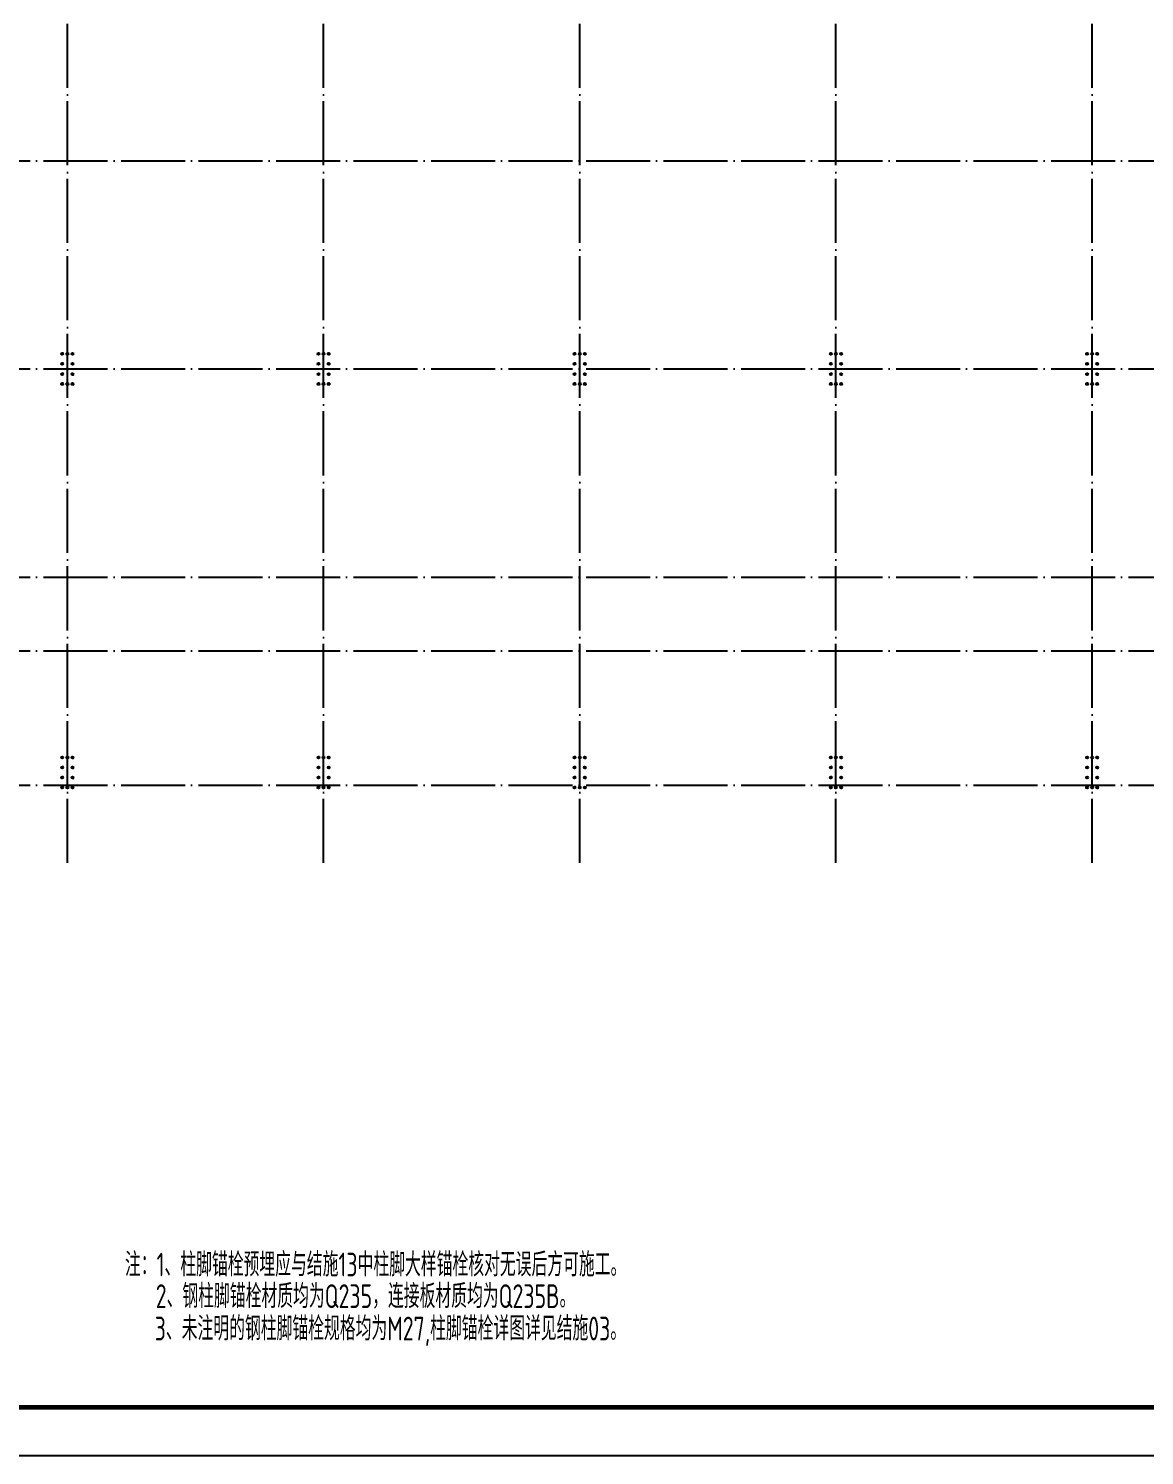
# Model space of a CAD drawing. Extents: x 19118 to 566552, y -1188739 to 92943.
# Drawn here: x 130926 to 165771, y -292410 to -247860 of the extents above; entities that cross this region are included whole.
import ezdxf

# ---------------------------------------------------------------- set-up
doc = ezdxf.new("R2010")
doc.units = 0
doc.header["$LTSCALE"] = 1000
doc.header["$MEASUREMENT"] = 0
doc.linetypes.add('DASH', pattern=[0.35, 0.25, -0.1])
doc.linetypes.add('DOTE', pattern=[2.42, 2, -0.2, 0.02, -0.2])
for name, color, linetype in [('DOTE', 9, 'DOTE'), ('JZSM', 7, 'CONTINUOUS'), ('PUB_HATCH', 8, 'CONTINUOUS'), ('PUB_TITLE', 4, 'CONTINUOUS'), ('REIN', 1, 'CONTINUOUS'), ('锚栓', 60, 'CONTINUOUS')]:
    doc.layers.add(name, color=color, linetype=linetype)
doc.styles.add('TSSD_Rein', font='atssdeng.shx', dxfattribs={"width": 0.7, "bigfont": 'atssdchn.shx'})

msp = doc.modelspace()

# ---------------------------------------------------------------- hatches: boundary and pattern name
at = {"layer": 'PUB_HATCH'}
h = msp.add_hatch(dxfattribs=at)
h.set_pattern_fill('ANSI31', color=256, angle=-90, style=0)
h.set_pattern_definition([(315, (31691.3192, -157635.0968), (1.122532015, 1.122532015), [])])
h.paths.add_polyline_path([(131946.86, -258016.94, 1), (132008.86, -258016.94, 1)])
h = msp.add_hatch(dxfattribs=at)
h.set_pattern_fill('ANSI31', color=256, angle=-90, style=0)
h.set_pattern_definition([(315, (31691.3192, -157945.0968), (1.122532015, 1.122532015), [])])
h.paths.add_polyline_path([(131946.86, -258326.94, 1), (132008.86, -258326.94, 1)])
h = msp.add_hatch(dxfattribs=at)
h.set_pattern_fill('ANSI31', color=256, angle=-90, style=0)
h.set_pattern_definition([(315, (31851.3192, -157635.0968), (1.122532015, 1.122532015), [])])
h.paths.add_polyline_path([(132106.86, -258016.94, 1), (132168.86, -258016.94, 1)])
h = msp.add_hatch(dxfattribs=at)
h.set_pattern_fill('ANSI31', color=256, angle=-90, style=0)
h.set_pattern_definition([(225, (232584.405, -157635.0968), (-1.122532015, 1.122532015), [])])
h.paths.add_polyline_path([(132328.86, -258016.94, -1), (132266.86, -258016.94, -1)])
h = msp.add_hatch(dxfattribs=at)
h.set_pattern_fill('ANSI31', color=256, angle=-90, style=0)
h.set_pattern_definition([(225, (232584.405, -157945.0968), (-1.122532015, 1.122532015), [])])
h.paths.add_polyline_path([(132328.86, -258326.94, -1), (132266.86, -258326.94, -1)])
h = msp.add_hatch(dxfattribs=at)
h.set_pattern_fill('ANSI31', color=256, angle=-90, style=0)
h.set_pattern_definition([(315, (39691.3192, -157635.0968), (1.122532015, 1.122532015), [])])
h.paths.add_polyline_path([(139946.86, -258016.94, 1), (140008.86, -258016.94, 1)])
h = msp.add_hatch(dxfattribs=at)
h.set_pattern_fill('ANSI31', color=256, angle=-90, style=0)
h.set_pattern_definition([(315, (39691.3192, -157945.0968), (1.122532015, 1.122532015), [])])
h.paths.add_polyline_path([(139946.86, -258326.94, 1), (140008.86, -258326.94, 1)])
h = msp.add_hatch(dxfattribs=at)
h.set_pattern_fill('ANSI31', color=256, angle=-90, style=0)
h.set_pattern_definition([(315, (39851.3192, -157635.0968), (1.122532015, 1.122532015), [])])
h.paths.add_polyline_path([(140106.86, -258016.94, 1), (140168.86, -258016.94, 1)])
h = msp.add_hatch(dxfattribs=at)
h.set_pattern_fill('ANSI31', color=256, angle=-90, style=0)
h.set_pattern_definition([(225, (240584.405, -157635.0968), (-1.122532015, 1.122532015), [])])
h.paths.add_polyline_path([(140328.86, -258016.94, -1), (140266.86, -258016.94, -1)])
h = msp.add_hatch(dxfattribs=at)
h.set_pattern_fill('ANSI31', color=256, angle=-90, style=0)
h.set_pattern_definition([(225, (240584.405, -157945.0968), (-1.122532015, 1.122532015), [])])
h.paths.add_polyline_path([(140328.86, -258326.94, -1), (140266.86, -258326.94, -1)])
h = msp.add_hatch(dxfattribs=at)
h.set_pattern_fill('ANSI31', color=256, angle=-90, style=0)
h.set_pattern_definition([(315, (47691.3192, -157635.0968), (1.122532015, 1.122532015), [])])
h.paths.add_polyline_path([(147946.86, -258016.94, 1), (148008.86, -258016.94, 1)])
h = msp.add_hatch(dxfattribs=at)
h.set_pattern_fill('ANSI31', color=256, angle=-90, style=0)
h.set_pattern_definition([(315, (47691.3192, -157945.0968), (1.122532015, 1.122532015), [])])
h.paths.add_polyline_path([(147946.86, -258326.94, 1), (148008.86, -258326.94, 1)])
h = msp.add_hatch(dxfattribs=at)
h.set_pattern_fill('ANSI31', color=256, angle=-90, style=0)
h.set_pattern_definition([(315, (47851.3192, -157635.0968), (1.122532015, 1.122532015), [])])
h.paths.add_polyline_path([(148106.86, -258016.94, 1), (148168.86, -258016.94, 1)])
h = msp.add_hatch(dxfattribs=at)
h.set_pattern_fill('ANSI31', color=256, angle=-90, style=0)
h.set_pattern_definition([(225, (248584.405, -157635.0968), (-1.122532015, 1.122532015), [])])
h.paths.add_polyline_path([(148328.86, -258016.94, -1), (148266.86, -258016.94, -1)])
h = msp.add_hatch(dxfattribs=at)
h.set_pattern_fill('ANSI31', color=256, angle=-90, style=0)
h.set_pattern_definition([(225, (248584.405, -157945.0968), (-1.122532015, 1.122532015), [])])
h.paths.add_polyline_path([(148328.86, -258326.94, -1), (148266.86, -258326.94, -1)])
h = msp.add_hatch(dxfattribs=at)
h.set_pattern_fill('ANSI31', color=256, angle=-90, style=0)
h.set_pattern_definition([(315, (55691.3192, -157635.0968), (1.122532015, 1.122532015), [])])
h.paths.add_polyline_path([(155946.86, -258016.94, 1), (156008.86, -258016.94, 1)])
h = msp.add_hatch(dxfattribs=at)
h.set_pattern_fill('ANSI31', color=256, angle=-90, style=0)
h.set_pattern_definition([(315, (55691.3192, -157945.0968), (1.122532015, 1.122532015), [])])
h.paths.add_polyline_path([(155946.86, -258326.94, 1), (156008.86, -258326.94, 1)])
h = msp.add_hatch(dxfattribs=at)
h.set_pattern_fill('ANSI31', color=256, angle=-90, style=0)
h.set_pattern_definition([(315, (55851.3192, -157635.0968), (1.122532015, 1.122532015), [])])
h.paths.add_polyline_path([(156106.86, -258016.94, 1), (156168.86, -258016.94, 1)])
h = msp.add_hatch(dxfattribs=at)
h.set_pattern_fill('ANSI31', color=256, angle=-90, style=0)
h.set_pattern_definition([(225, (256584.405, -157635.0968), (-1.122532015, 1.122532015), [])])
h.paths.add_polyline_path([(156328.86, -258016.94, -1), (156266.86, -258016.94, -1)])
h = msp.add_hatch(dxfattribs=at)
h.set_pattern_fill('ANSI31', color=256, angle=-90, style=0)
h.set_pattern_definition([(225, (256584.405, -157945.0968), (-1.122532015, 1.122532015), [])])
h.paths.add_polyline_path([(156328.86, -258326.94, -1), (156266.86, -258326.94, -1)])
h = msp.add_hatch(dxfattribs=at)
h.set_pattern_fill('ANSI31', color=256, angle=-90, style=0)
h.set_pattern_definition([(315, (63691.3192, -157635.0968), (1.122532015, 1.122532015), [])])
h.paths.add_polyline_path([(163946.86, -258016.94, 1), (164008.86, -258016.94, 1)])
h = msp.add_hatch(dxfattribs=at)
h.set_pattern_fill('ANSI31', color=256, angle=-90, style=0)
h.set_pattern_definition([(315, (63691.3192, -157945.0968), (1.122532015, 1.122532015), [])])
h.paths.add_polyline_path([(163946.86, -258326.94, 1), (164008.86, -258326.94, 1)])
h = msp.add_hatch(dxfattribs=at)
h.set_pattern_fill('ANSI31', color=256, angle=-90, style=0)
h.set_pattern_definition([(315, (63851.3192, -157635.0968), (1.122532015, 1.122532015), [])])
h.paths.add_polyline_path([(164106.86, -258016.94, 1), (164168.86, -258016.94, 1)])
h = msp.add_hatch(dxfattribs=at)
h.set_pattern_fill('ANSI31', color=256, angle=-90, style=0)
h.set_pattern_definition([(225, (264584.405, -157635.0968), (-1.122532015, 1.122532015), [])])
h.paths.add_polyline_path([(164328.86, -258016.94, -1), (164266.86, -258016.94, -1)])
h = msp.add_hatch(dxfattribs=at)
h.set_pattern_fill('ANSI31', color=256, angle=-90, style=0)
h.set_pattern_definition([(225, (264584.405, -157945.0968), (-1.122532015, 1.122532015), [])])
h.paths.add_polyline_path([(164328.86, -258326.94, -1), (164266.86, -258326.94, -1)])
h = msp.add_hatch(dxfattribs=at)
h.set_pattern_fill('ANSI31', color=256, angle=-90, style=0)
h.set_pattern_definition([(315, (31691.3192, -158265.0968), (1.122532015, 1.122532015), [])])
h.paths.add_polyline_path([(131946.86, -258646.94, 1), (132008.86, -258646.94, 1)])
h = msp.add_hatch(dxfattribs=at)
h.set_pattern_fill('ANSI31', color=256, angle=-90, style=0)
h.set_pattern_definition([(225, (232584.405, -158265.0968), (-1.122532015, 1.122532015), [])])
h.paths.add_polyline_path([(132328.86, -258646.94, -1), (132266.86, -258646.94, -1)])
h = msp.add_hatch(dxfattribs=at)
h.set_pattern_fill('ANSI31', color=256, angle=-90, style=0)
h.set_pattern_definition([(315, (39691.3192, -158265.0968), (1.122532015, 1.122532015), [])])
h.paths.add_polyline_path([(139946.86, -258646.94, 1), (140008.86, -258646.94, 1)])
h = msp.add_hatch(dxfattribs=at)
h.set_pattern_fill('ANSI31', color=256, angle=-90, style=0)
h.set_pattern_definition([(225, (240584.405, -158265.0968), (-1.122532015, 1.122532015), [])])
h.paths.add_polyline_path([(140328.86, -258646.94, -1), (140266.86, -258646.94, -1)])
h = msp.add_hatch(dxfattribs=at)
h.set_pattern_fill('ANSI31', color=256, angle=-90, style=0)
h.set_pattern_definition([(315, (47691.3192, -158265.0968), (1.122532015, 1.122532015), [])])
h.paths.add_polyline_path([(147946.86, -258646.94, 1), (148008.86, -258646.94, 1)])
h = msp.add_hatch(dxfattribs=at)
h.set_pattern_fill('ANSI31', color=256, angle=-90, style=0)
h.set_pattern_definition([(225, (248584.405, -158265.0968), (-1.122532015, 1.122532015), [])])
h.paths.add_polyline_path([(148328.86, -258646.94, -1), (148266.86, -258646.94, -1)])
h = msp.add_hatch(dxfattribs=at)
h.set_pattern_fill('ANSI31', color=256, angle=-90, style=0)
h.set_pattern_definition([(315, (55691.3192, -158265.0968), (1.122532015, 1.122532015), [])])
h.paths.add_polyline_path([(155946.86, -258646.94, 1), (156008.86, -258646.94, 1)])
h = msp.add_hatch(dxfattribs=at)
h.set_pattern_fill('ANSI31', color=256, angle=-90, style=0)
h.set_pattern_definition([(225, (256584.405, -158265.0968), (-1.122532015, 1.122532015), [])])
h.paths.add_polyline_path([(156328.86, -258646.94, -1), (156266.86, -258646.94, -1)])
h = msp.add_hatch(dxfattribs=at)
h.set_pattern_fill('ANSI31', color=256, angle=-90, style=0)
h.set_pattern_definition([(315, (63691.3192, -158265.0968), (1.122532015, 1.122532015), [])])
h.paths.add_polyline_path([(163946.86, -258646.94, 1), (164008.86, -258646.94, 1)])
h = msp.add_hatch(dxfattribs=at)
h.set_pattern_fill('ANSI31', color=256, angle=-90, style=0)
h.set_pattern_definition([(225, (264584.405, -158265.0968), (-1.122532015, 1.122532015), [])])
h.paths.add_polyline_path([(164328.86, -258646.94, -1), (164266.86, -258646.94, -1)])
h = msp.add_hatch(dxfattribs=at)
h.set_pattern_fill('ANSI31', color=256, angle=-90, style=0)
h.set_pattern_definition([(315, (31691.3192, -158575.0968), (1.122532015, 1.122532015), [])])
h.paths.add_polyline_path([(131946.86, -258956.94, 1), (132008.86, -258956.94, 1)])
h = msp.add_hatch(dxfattribs=at)
h.set_pattern_fill('ANSI31', color=256, angle=-90, style=0)
h.set_pattern_definition([(315, (31851.3192, -158575.0968), (1.122532015, 1.122532015), [])])
h.paths.add_polyline_path([(132106.86, -258956.94, 1), (132168.86, -258956.94, 1)])
h = msp.add_hatch(dxfattribs=at)
h.set_pattern_fill('ANSI31', color=256, angle=-90, style=0)
h.set_pattern_definition([(225, (232584.405, -158575.0968), (-1.122532015, 1.122532015), [])])
h.paths.add_polyline_path([(132328.86, -258956.94, -1), (132266.86, -258956.94, -1)])
h = msp.add_hatch(dxfattribs=at)
h.set_pattern_fill('ANSI31', color=256, angle=-90, style=0)
h.set_pattern_definition([(315, (39691.3192, -158575.0968), (1.122532015, 1.122532015), [])])
h.paths.add_polyline_path([(139946.86, -258956.94, 1), (140008.86, -258956.94, 1)])
h = msp.add_hatch(dxfattribs=at)
h.set_pattern_fill('ANSI31', color=256, angle=-90, style=0)
h.set_pattern_definition([(315, (39851.3192, -158575.0968), (1.122532015, 1.122532015), [])])
h.paths.add_polyline_path([(140106.86, -258956.94, 1), (140168.86, -258956.94, 1)])
h = msp.add_hatch(dxfattribs=at)
h.set_pattern_fill('ANSI31', color=256, angle=-90, style=0)
h.set_pattern_definition([(225, (240584.405, -158575.0968), (-1.122532015, 1.122532015), [])])
h.paths.add_polyline_path([(140328.86, -258956.94, -1), (140266.86, -258956.94, -1)])
h = msp.add_hatch(dxfattribs=at)
h.set_pattern_fill('ANSI31', color=256, angle=-90, style=0)
h.set_pattern_definition([(315, (47691.3192, -158575.0968), (1.122532015, 1.122532015), [])])
h.paths.add_polyline_path([(147946.86, -258956.94, 1), (148008.86, -258956.94, 1)])
h = msp.add_hatch(dxfattribs=at)
h.set_pattern_fill('ANSI31', color=256, angle=-90, style=0)
h.set_pattern_definition([(315, (47851.3192, -158575.0968), (1.122532015, 1.122532015), [])])
h.paths.add_polyline_path([(148106.86, -258956.94, 1), (148168.86, -258956.94, 1)])
h = msp.add_hatch(dxfattribs=at)
h.set_pattern_fill('ANSI31', color=256, angle=-90, style=0)
h.set_pattern_definition([(225, (248584.405, -158575.0968), (-1.122532015, 1.122532015), [])])
h.paths.add_polyline_path([(148328.86, -258956.94, -1), (148266.86, -258956.94, -1)])
h = msp.add_hatch(dxfattribs=at)
h.set_pattern_fill('ANSI31', color=256, angle=-90, style=0)
h.set_pattern_definition([(315, (55691.3192, -158575.0968), (1.122532015, 1.122532015), [])])
h.paths.add_polyline_path([(155946.86, -258956.94, 1), (156008.86, -258956.94, 1)])
h = msp.add_hatch(dxfattribs=at)
h.set_pattern_fill('ANSI31', color=256, angle=-90, style=0)
h.set_pattern_definition([(315, (55851.3192, -158575.0968), (1.122532015, 1.122532015), [])])
h.paths.add_polyline_path([(156106.86, -258956.94, 1), (156168.86, -258956.94, 1)])
h = msp.add_hatch(dxfattribs=at)
h.set_pattern_fill('ANSI31', color=256, angle=-90, style=0)
h.set_pattern_definition([(225, (256584.405, -158575.0968), (-1.122532015, 1.122532015), [])])
h.paths.add_polyline_path([(156328.86, -258956.94, -1), (156266.86, -258956.94, -1)])
h = msp.add_hatch(dxfattribs=at)
h.set_pattern_fill('ANSI31', color=256, angle=-90, style=0)
h.set_pattern_definition([(315, (63691.3192, -158575.0968), (1.122532015, 1.122532015), [])])
h.paths.add_polyline_path([(163946.86, -258956.94, 1), (164008.86, -258956.94, 1)])
h = msp.add_hatch(dxfattribs=at)
h.set_pattern_fill('ANSI31', color=256, angle=-90, style=0)
h.set_pattern_definition([(315, (63851.3192, -158575.0968), (1.122532015, 1.122532015), [])])
h.paths.add_polyline_path([(164106.86, -258956.94, 1), (164168.86, -258956.94, 1)])
h = msp.add_hatch(dxfattribs=at)
h.set_pattern_fill('ANSI31', color=256, angle=-90, style=0)
h.set_pattern_definition([(225, (264584.405, -158575.0968), (-1.122532015, 1.122532015), [])])
h.paths.add_polyline_path([(164328.86, -258956.94, -1), (164266.86, -258956.94, -1)])
h = msp.add_hatch(dxfattribs=at)
h.set_pattern_fill('ANSI31', color=256, angle=-90, style=0)
h.set_pattern_definition([(315, (31691.3192, -170235.0968), (1.122532015, 1.122532015), [])])
h.paths.add_polyline_path([(131946.86, -270616.94, 1), (132008.86, -270616.94, 1)])
h = msp.add_hatch(dxfattribs=at)
h.set_pattern_fill('ANSI31', color=256, angle=-90, style=0)
h.set_pattern_definition([(315, (31851.3192, -170235.0968), (1.122532015, 1.122532015), [])])
h.paths.add_polyline_path([(132106.86, -270616.94, 1), (132168.86, -270616.94, 1)])
h = msp.add_hatch(dxfattribs=at)
h.set_pattern_fill('ANSI31', color=256, angle=-90, style=0)
h.set_pattern_definition([(225, (232584.405, -170235.0968), (-1.122532015, 1.122532015), [])])
h.paths.add_polyline_path([(132328.86, -270616.94, -1), (132266.86, -270616.94, -1)])
h = msp.add_hatch(dxfattribs=at)
h.set_pattern_fill('ANSI31', color=256, angle=-90, style=0)
h.set_pattern_definition([(315, (39691.3192, -170235.0968), (1.122532015, 1.122532015), [])])
h.paths.add_polyline_path([(139946.86, -270616.94, 1), (140008.86, -270616.94, 1)])
h = msp.add_hatch(dxfattribs=at)
h.set_pattern_fill('ANSI31', color=256, angle=-90, style=0)
h.set_pattern_definition([(315, (39851.3192, -170235.0968), (1.122532015, 1.122532015), [])])
h.paths.add_polyline_path([(140106.86, -270616.94, 1), (140168.86, -270616.94, 1)])
h = msp.add_hatch(dxfattribs=at)
h.set_pattern_fill('ANSI31', color=256, angle=-90, style=0)
h.set_pattern_definition([(225, (240584.405, -170235.0968), (-1.122532015, 1.122532015), [])])
h.paths.add_polyline_path([(140328.86, -270616.94, -1), (140266.86, -270616.94, -1)])
h = msp.add_hatch(dxfattribs=at)
h.set_pattern_fill('ANSI31', color=256, angle=-90, style=0)
h.set_pattern_definition([(315, (47691.3192, -170235.0968), (1.122532015, 1.122532015), [])])
h.paths.add_polyline_path([(147946.86, -270616.94, 1), (148008.86, -270616.94, 1)])
h = msp.add_hatch(dxfattribs=at)
h.set_pattern_fill('ANSI31', color=256, angle=-90, style=0)
h.set_pattern_definition([(315, (47851.3192, -170235.0968), (1.122532015, 1.122532015), [])])
h.paths.add_polyline_path([(148106.86, -270616.94, 1), (148168.86, -270616.94, 1)])
h = msp.add_hatch(dxfattribs=at)
h.set_pattern_fill('ANSI31', color=256, angle=-90, style=0)
h.set_pattern_definition([(225, (248584.405, -170235.0968), (-1.122532015, 1.122532015), [])])
h.paths.add_polyline_path([(148328.86, -270616.94, -1), (148266.86, -270616.94, -1)])
h = msp.add_hatch(dxfattribs=at)
h.set_pattern_fill('ANSI31', color=256, angle=-90, style=0)
h.set_pattern_definition([(315, (55691.3192, -170235.0968), (1.122532015, 1.122532015), [])])
h.paths.add_polyline_path([(155946.86, -270616.94, 1), (156008.86, -270616.94, 1)])
h = msp.add_hatch(dxfattribs=at)
h.set_pattern_fill('ANSI31', color=256, angle=-90, style=0)
h.set_pattern_definition([(315, (55851.3192, -170235.0968), (1.122532015, 1.122532015), [])])
h.paths.add_polyline_path([(156106.86, -270616.94, 1), (156168.86, -270616.94, 1)])
h = msp.add_hatch(dxfattribs=at)
h.set_pattern_fill('ANSI31', color=256, angle=-90, style=0)
h.set_pattern_definition([(225, (256584.405, -170235.0968), (-1.122532015, 1.122532015), [])])
h.paths.add_polyline_path([(156328.86, -270616.94, -1), (156266.86, -270616.94, -1)])
h = msp.add_hatch(dxfattribs=at)
h.set_pattern_fill('ANSI31', color=256, angle=-90, style=0)
h.set_pattern_definition([(315, (63691.3192, -170235.0968), (1.122532015, 1.122532015), [])])
h.paths.add_polyline_path([(163946.86, -270616.94, 1), (164008.86, -270616.94, 1)])
h = msp.add_hatch(dxfattribs=at)
h.set_pattern_fill('ANSI31', color=256, angle=-90, style=0)
h.set_pattern_definition([(315, (63851.3192, -170235.0968), (1.122532015, 1.122532015), [])])
h.paths.add_polyline_path([(164106.86, -270616.94, 1), (164168.86, -270616.94, 1)])
h = msp.add_hatch(dxfattribs=at)
h.set_pattern_fill('ANSI31', color=256, angle=-90, style=0)
h.set_pattern_definition([(225, (264584.405, -170235.0968), (-1.122532015, 1.122532015), [])])
h.paths.add_polyline_path([(164328.86, -270616.94, -1), (164266.86, -270616.94, -1)])
h = msp.add_hatch(dxfattribs=at)
h.set_pattern_fill('ANSI31', color=256, angle=-90, style=0)
h.set_pattern_definition([(315, (31691.3192, -170545.0968), (1.122532015, 1.122532015), [])])
h.paths.add_polyline_path([(131946.86, -270926.94, 1), (132008.86, -270926.94, 1)])
h = msp.add_hatch(dxfattribs=at)
h.set_pattern_fill('ANSI31', color=256, angle=-90, style=0)
h.set_pattern_definition([(315, (31691.3192, -170865.0968), (1.122532015, 1.122532015), [])])
h.paths.add_polyline_path([(131946.86, -271246.94, 1), (132008.86, -271246.94, 1)])
h = msp.add_hatch(dxfattribs=at)
h.set_pattern_fill('ANSI31', color=256, angle=-90, style=0)
h.set_pattern_definition([(225, (232584.405, -170545.0968), (-1.122532015, 1.122532015), [])])
h.paths.add_polyline_path([(132328.86, -270926.94, -1), (132266.86, -270926.94, -1)])
h = msp.add_hatch(dxfattribs=at)
h.set_pattern_fill('ANSI31', color=256, angle=-90, style=0)
h.set_pattern_definition([(225, (232584.405, -170865.0968), (-1.122532015, 1.122532015), [])])
h.paths.add_polyline_path([(132328.86, -271246.94, -1), (132266.86, -271246.94, -1)])
h = msp.add_hatch(dxfattribs=at)
h.set_pattern_fill('ANSI31', color=256, angle=-90, style=0)
h.set_pattern_definition([(315, (39691.3192, -170545.0968), (1.122532015, 1.122532015), [])])
h.paths.add_polyline_path([(139946.86, -270926.94, 1), (140008.86, -270926.94, 1)])
h = msp.add_hatch(dxfattribs=at)
h.set_pattern_fill('ANSI31', color=256, angle=-90, style=0)
h.set_pattern_definition([(315, (39691.3192, -170865.0968), (1.122532015, 1.122532015), [])])
h.paths.add_polyline_path([(139946.86, -271246.94, 1), (140008.86, -271246.94, 1)])
h = msp.add_hatch(dxfattribs=at)
h.set_pattern_fill('ANSI31', color=256, angle=-90, style=0)
h.set_pattern_definition([(225, (240584.405, -170545.0968), (-1.122532015, 1.122532015), [])])
h.paths.add_polyline_path([(140328.86, -270926.94, -1), (140266.86, -270926.94, -1)])
h = msp.add_hatch(dxfattribs=at)
h.set_pattern_fill('ANSI31', color=256, angle=-90, style=0)
h.set_pattern_definition([(225, (240584.405, -170865.0968), (-1.122532015, 1.122532015), [])])
h.paths.add_polyline_path([(140328.86, -271246.94, -1), (140266.86, -271246.94, -1)])
h = msp.add_hatch(dxfattribs=at)
h.set_pattern_fill('ANSI31', color=256, angle=-90, style=0)
h.set_pattern_definition([(315, (47691.3192, -170545.0968), (1.122532015, 1.122532015), [])])
h.paths.add_polyline_path([(147946.86, -270926.94, 1), (148008.86, -270926.94, 1)])
h = msp.add_hatch(dxfattribs=at)
h.set_pattern_fill('ANSI31', color=256, angle=-90, style=0)
h.set_pattern_definition([(315, (47691.3192, -170865.0968), (1.122532015, 1.122532015), [])])
h.paths.add_polyline_path([(147946.86, -271246.94, 1), (148008.86, -271246.94, 1)])
h = msp.add_hatch(dxfattribs=at)
h.set_pattern_fill('ANSI31', color=256, angle=-90, style=0)
h.set_pattern_definition([(225, (248584.405, -170545.0968), (-1.122532015, 1.122532015), [])])
h.paths.add_polyline_path([(148328.86, -270926.94, -1), (148266.86, -270926.94, -1)])
h = msp.add_hatch(dxfattribs=at)
h.set_pattern_fill('ANSI31', color=256, angle=-90, style=0)
h.set_pattern_definition([(225, (248584.405, -170865.0968), (-1.122532015, 1.122532015), [])])
h.paths.add_polyline_path([(148328.86, -271246.94, -1), (148266.86, -271246.94, -1)])
h = msp.add_hatch(dxfattribs=at)
h.set_pattern_fill('ANSI31', color=256, angle=-90, style=0)
h.set_pattern_definition([(315, (55691.3192, -170545.0968), (1.122532015, 1.122532015), [])])
h.paths.add_polyline_path([(155946.86, -270926.94, 1), (156008.86, -270926.94, 1)])
h = msp.add_hatch(dxfattribs=at)
h.set_pattern_fill('ANSI31', color=256, angle=-90, style=0)
h.set_pattern_definition([(315, (55691.3192, -170865.0968), (1.122532015, 1.122532015), [])])
h.paths.add_polyline_path([(155946.86, -271246.94, 1), (156008.86, -271246.94, 1)])
h = msp.add_hatch(dxfattribs=at)
h.set_pattern_fill('ANSI31', color=256, angle=-90, style=0)
h.set_pattern_definition([(225, (256584.405, -170545.0968), (-1.122532015, 1.122532015), [])])
h.paths.add_polyline_path([(156328.86, -270926.94, -1), (156266.86, -270926.94, -1)])
h = msp.add_hatch(dxfattribs=at)
h.set_pattern_fill('ANSI31', color=256, angle=-90, style=0)
h.set_pattern_definition([(225, (256584.405, -170865.0968), (-1.122532015, 1.122532015), [])])
h.paths.add_polyline_path([(156328.86, -271246.94, -1), (156266.86, -271246.94, -1)])
h = msp.add_hatch(dxfattribs=at)
h.set_pattern_fill('ANSI31', color=256, angle=-90, style=0)
h.set_pattern_definition([(315, (63691.3192, -170545.0968), (1.122532015, 1.122532015), [])])
h.paths.add_polyline_path([(163946.86, -270926.94, 1), (164008.86, -270926.94, 1)])
h = msp.add_hatch(dxfattribs=at)
h.set_pattern_fill('ANSI31', color=256, angle=-90, style=0)
h.set_pattern_definition([(315, (63691.3192, -170865.0968), (1.122532015, 1.122532015), [])])
h.paths.add_polyline_path([(163946.86, -271246.94, 1), (164008.86, -271246.94, 1)])
h = msp.add_hatch(dxfattribs=at)
h.set_pattern_fill('ANSI31', color=256, angle=-90, style=0)
h.set_pattern_definition([(225, (264584.405, -170545.0968), (-1.122532015, 1.122532015), [])])
h.paths.add_polyline_path([(164328.86, -270926.94, -1), (164266.86, -270926.94, -1)])
h = msp.add_hatch(dxfattribs=at)
h.set_pattern_fill('ANSI31', color=256, angle=-90, style=0)
h.set_pattern_definition([(225, (264584.405, -170865.0968), (-1.122532015, 1.122532015), [])])
h.paths.add_polyline_path([(164328.86, -271246.94, -1), (164266.86, -271246.94, -1)])
h = msp.add_hatch(dxfattribs=at)
h.set_pattern_fill('ANSI31', color=256, angle=-90, style=0)
h.set_pattern_definition([(315, (31691.3192, -171175.0968), (1.122532015, 1.122532015), [])])
h.paths.add_polyline_path([(131946.86, -271556.94, 1), (132008.86, -271556.94, 1)])
h = msp.add_hatch(dxfattribs=at)
h.set_pattern_fill('ANSI31', color=256, angle=-90, style=0)
h.set_pattern_definition([(315, (31851.3192, -171175.0968), (1.122532015, 1.122532015), [])])
h.paths.add_polyline_path([(132106.86, -271556.94, 1), (132168.86, -271556.94, 1)])
h = msp.add_hatch(dxfattribs=at)
h.set_pattern_fill('ANSI31', color=256, angle=-90, style=0)
h.set_pattern_definition([(225, (232584.405, -171175.0968), (-1.122532015, 1.122532015), [])])
h.paths.add_polyline_path([(132328.86, -271556.94, -1), (132266.86, -271556.94, -1)])
h = msp.add_hatch(dxfattribs=at)
h.set_pattern_fill('ANSI31', color=256, angle=-90, style=0)
h.set_pattern_definition([(315, (39691.3192, -171175.0968), (1.122532015, 1.122532015), [])])
h.paths.add_polyline_path([(139946.86, -271556.94, 1), (140008.86, -271556.94, 1)])
h = msp.add_hatch(dxfattribs=at)
h.set_pattern_fill('ANSI31', color=256, angle=-90, style=0)
h.set_pattern_definition([(315, (39851.3192, -171175.0968), (1.122532015, 1.122532015), [])])
h.paths.add_polyline_path([(140106.86, -271556.94, 1), (140168.86, -271556.94, 1)])
h = msp.add_hatch(dxfattribs=at)
h.set_pattern_fill('ANSI31', color=256, angle=-90, style=0)
h.set_pattern_definition([(225, (240584.405, -171175.0968), (-1.122532015, 1.122532015), [])])
h.paths.add_polyline_path([(140328.86, -271556.94, -1), (140266.86, -271556.94, -1)])
h = msp.add_hatch(dxfattribs=at)
h.set_pattern_fill('ANSI31', color=256, angle=-90, style=0)
h.set_pattern_definition([(315, (47691.3192, -171175.0968), (1.122532015, 1.122532015), [])])
h.paths.add_polyline_path([(147946.86, -271556.94, 1), (148008.86, -271556.94, 1)])
h = msp.add_hatch(dxfattribs=at)
h.set_pattern_fill('ANSI31', color=256, angle=-90, style=0)
h.set_pattern_definition([(315, (47851.3192, -171175.0968), (1.122532015, 1.122532015), [])])
h.paths.add_polyline_path([(148106.86, -271556.94, 1), (148168.86, -271556.94, 1)])
h = msp.add_hatch(dxfattribs=at)
h.set_pattern_fill('ANSI31', color=256, angle=-90, style=0)
h.set_pattern_definition([(225, (248584.405, -171175.0968), (-1.122532015, 1.122532015), [])])
h.paths.add_polyline_path([(148328.86, -271556.94, -1), (148266.86, -271556.94, -1)])
h = msp.add_hatch(dxfattribs=at)
h.set_pattern_fill('ANSI31', color=256, angle=-90, style=0)
h.set_pattern_definition([(315, (55691.3192, -171175.0968), (1.122532015, 1.122532015), [])])
h.paths.add_polyline_path([(155946.86, -271556.94, 1), (156008.86, -271556.94, 1)])
h = msp.add_hatch(dxfattribs=at)
h.set_pattern_fill('ANSI31', color=256, angle=-90, style=0)
h.set_pattern_definition([(315, (55851.3192, -171175.0968), (1.122532015, 1.122532015), [])])
h.paths.add_polyline_path([(156106.86, -271556.94, 1), (156168.86, -271556.94, 1)])
h = msp.add_hatch(dxfattribs=at)
h.set_pattern_fill('ANSI31', color=256, angle=-90, style=0)
h.set_pattern_definition([(225, (256584.405, -171175.0968), (-1.122532015, 1.122532015), [])])
h.paths.add_polyline_path([(156328.86, -271556.94, -1), (156266.86, -271556.94, -1)])
h = msp.add_hatch(dxfattribs=at)
h.set_pattern_fill('ANSI31', color=256, angle=-90, style=0)
h.set_pattern_definition([(315, (63691.3192, -171175.0968), (1.122532015, 1.122532015), [])])
h.paths.add_polyline_path([(163946.86, -271556.94, 1), (164008.86, -271556.94, 1)])
h = msp.add_hatch(dxfattribs=at)
h.set_pattern_fill('ANSI31', color=256, angle=-90, style=0)
h.set_pattern_definition([(315, (63851.3192, -171175.0968), (1.122532015, 1.122532015), [])])
h.paths.add_polyline_path([(164106.86, -271556.94, 1), (164168.86, -271556.94, 1)])
h = msp.add_hatch(dxfattribs=at)
h.set_pattern_fill('ANSI31', color=256, angle=-90, style=0)
h.set_pattern_definition([(225, (264584.405, -171175.0968), (-1.122532015, 1.122532015), [])])
h.paths.add_polyline_path([(164328.86, -271556.94, -1), (164266.86, -271556.94, -1)])

# ---------------------------------------------------------------- linework, layer by layer
at = {"layer": 'DOTE', "color": 8}
for p, q in [((132137.86, -273909.46), (132137.86, -218059.9)), ((140137.86, -273909.46), (140137.86, -218059.9)), ((148137.86, -273909.46), (148137.86, -218059.9)), ((156137.86, -273909.46), (156137.86, -218059.9)), ((164137.86, -273909.46), (164137.86, -218059.9)), ((90256.35, -251986.94), (198793.6, -251986.94)), ((90256.35, -258486.94), (198793.6, -258486.94)), ((90256.35, -264986.94), (198793.6, -264986.94)), ((90256.35, -267286.94), (198793.6, -267286.94)), ((90256.35, -271486.94), (198793.6, -271486.94))]:
    msp.add_line(p, q, dxfattribs=at)
at = {"layer": 'PUB_TITLE'}
msp.add_lwpolyline([(77811.65, -292409.78), (235461.65, -292409.78), (235461.65, -203309.78), (77811.65, -203309.78)], close=True, dxfattribs=at)
at = {"layer": 'PUB_TITLE', "const_width": 150}
msp.add_lwpolyline([(81561.65, -290909.78), (233961.65, -290909.78), (233961.65, -204809.78), (81561.65, -204809.78)], close=True, dxfattribs=at)
at = {"layer": 'REIN', "linetype": 'DASH'}
for p, q in [((131949.65, -258016.94), (132006.07, -258016.94)), ((131949.65, -258326.94), (132006.07, -258326.94)), ((131977.86, -258045.15), (131977.86, -257988.73)), ((131977.86, -258355.15), (131977.86, -258298.73)), ((132109.65, -258016.94), (132166.07, -258016.94)), ((132137.86, -258045.15), (132137.86, -257988.73)), ((132326.07, -258016.94), (132269.65, -258016.94)), ((132326.07, -258326.94), (132269.65, -258326.94)), ((132297.86, -258045.15), (132297.86, -257988.73)), ((132297.86, -258355.15), (132297.86, -258298.73)), ((139949.65, -258016.94), (140006.07, -258016.94)), ((139949.65, -258326.94), (140006.07, -258326.94)), ((139977.86, -258045.15), (139977.86, -257988.73)), ((139977.86, -258355.15), (139977.86, -258298.73)), ((140109.65, -258016.94), (140166.07, -258016.94)), ((140137.86, -258045.15), (140137.86, -257988.73)), ((140326.07, -258016.94), (140269.65, -258016.94)), ((140326.07, -258326.94), (140269.65, -258326.94)), ((140297.86, -258045.15), (140297.86, -257988.73)), ((140297.86, -258355.15), (140297.86, -258298.73)), ((147949.65, -258016.94), (148006.07, -258016.94)), ((147949.65, -258326.94), (148006.07, -258326.94)), ((147977.86, -258045.15), (147977.86, -257988.73)), ((147977.86, -258355.15), (147977.86, -258298.73)), ((148109.65, -258016.94), (148166.07, -258016.94)), ((148137.86, -258045.15), (148137.86, -257988.73)), ((148326.07, -258016.94), (148269.65, -258016.94)), ((148326.07, -258326.94), (148269.65, -258326.94)), ((148297.86, -258045.15), (148297.86, -257988.73)), ((148297.86, -258355.15), (148297.86, -258298.73)), ((155949.65, -258016.94), (156006.07, -258016.94)), ((155949.65, -258326.94), (156006.07, -258326.94)), ((155977.86, -258045.15), (155977.86, -257988.73)), ((155977.86, -258355.15), (155977.86, -258298.73)), ((156109.65, -258016.94), (156166.07, -258016.94)), ((156137.86, -258045.15), (156137.86, -257988.73)), ((156326.07, -258016.94), (156269.65, -258016.94)), ((156326.07, -258326.94), (156269.65, -258326.94)), ((156297.86, -258045.15), (156297.86, -257988.73)), ((156297.86, -258355.15), (156297.86, -258298.73)), ((163949.65, -258016.94), (164006.07, -258016.94)), ((163949.65, -258326.94), (164006.07, -258326.94)), ((163977.86, -258045.15), (163977.86, -257988.73)), ((163977.86, -258355.15), (163977.86, -258298.73)), ((164109.65, -258016.94), (164166.07, -258016.94)), ((164137.86, -258045.15), (164137.86, -257988.73)), ((164326.07, -258016.94), (164269.65, -258016.94)), ((164326.07, -258326.94), (164269.65, -258326.94)), ((164297.86, -258045.15), (164297.86, -257988.73)), ((164297.86, -258355.15), (164297.86, -258298.73)), ((131949.65, -258646.94), (132006.07, -258646.94)), ((131977.86, -258675.15), (131977.86, -258618.73)), ((132326.07, -258646.94), (132269.65, -258646.94)), ((132297.86, -258675.15), (132297.86, -258618.73)), ((139949.65, -258646.94), (140006.07, -258646.94)), ((139977.86, -258675.15), (139977.86, -258618.73)), ((140326.07, -258646.94), (140269.65, -258646.94)), ((140297.86, -258675.15), (140297.86, -258618.73)), ((147949.65, -258646.94), (148006.07, -258646.94)), ((147977.86, -258675.15), (147977.86, -258618.73)), ((148326.07, -258646.94), (148269.65, -258646.94)), ((148297.86, -258675.15), (148297.86, -258618.73)), ((155949.65, -258646.94), (156006.07, -258646.94)), ((155977.86, -258675.15), (155977.86, -258618.73)), ((156326.07, -258646.94), (156269.65, -258646.94)), ((156297.86, -258675.15), (156297.86, -258618.73)), ((163949.65, -258646.94), (164006.07, -258646.94)), ((163977.86, -258675.15), (163977.86, -258618.73)), ((164326.07, -258646.94), (164269.65, -258646.94)), ((164297.86, -258675.15), (164297.86, -258618.73)), ((131949.65, -258956.94), (132006.07, -258956.94)), ((131977.86, -258985.15), (131977.86, -258928.73)), ((132109.65, -258956.94), (132166.07, -258956.94)), ((132137.86, -258985.15), (132137.86, -258928.73)), ((132326.07, -258956.94), (132269.65, -258956.94)), ((132297.86, -258985.15), (132297.86, -258928.73)), ((139949.65, -258956.94), (140006.07, -258956.94)), ((139977.86, -258985.15), (139977.86, -258928.73)), ((140109.65, -258956.94), (140166.07, -258956.94)), ((140137.86, -258985.15), (140137.86, -258928.73)), ((140326.07, -258956.94), (140269.65, -258956.94)), ((140297.86, -258985.15), (140297.86, -258928.73)), ((147949.65, -258956.94), (148006.07, -258956.94)), ((147977.86, -258985.15), (147977.86, -258928.73)), ((148109.65, -258956.94), (148166.07, -258956.94)), ((148137.86, -258985.15), (148137.86, -258928.73)), ((148326.07, -258956.94), (148269.65, -258956.94)), ((148297.86, -258985.15), (148297.86, -258928.73)), ((155949.65, -258956.94), (156006.07, -258956.94)), ((155977.86, -258985.15), (155977.86, -258928.73)), ((156109.65, -258956.94), (156166.07, -258956.94)), ((156137.86, -258985.15), (156137.86, -258928.73)), ((156326.07, -258956.94), (156269.65, -258956.94)), ((156297.86, -258985.15), (156297.86, -258928.73)), ((163949.65, -258956.94), (164006.07, -258956.94)), ((163977.86, -258985.15), (163977.86, -258928.73)), ((164109.65, -258956.94), (164166.07, -258956.94)), ((164137.86, -258985.15), (164137.86, -258928.73)), ((164326.07, -258956.94), (164269.65, -258956.94)), ((164297.86, -258985.15), (164297.86, -258928.73)), ((131949.65, -270616.94), (132006.07, -270616.94)), ((131977.86, -270645.15), (131977.86, -270588.73)), ((132109.65, -270616.94), (132166.07, -270616.94)), ((132137.86, -270645.15), (132137.86, -270588.73)), ((132326.07, -270616.94), (132269.65, -270616.94)), ((132297.86, -270645.15), (132297.86, -270588.73)), ((139949.65, -270616.94), (140006.07, -270616.94)), ((139977.86, -270645.15), (139977.86, -270588.73)), ((140109.65, -270616.94), (140166.07, -270616.94)), ((140137.86, -270645.15), (140137.86, -270588.73)), ((140326.07, -270616.94), (140269.65, -270616.94)), ((140297.86, -270645.15), (140297.86, -270588.73)), ((147949.65, -270616.94), (148006.07, -270616.94)), ((147977.86, -270645.15), (147977.86, -270588.73)), ((148109.65, -270616.94), (148166.07, -270616.94)), ((148137.86, -270645.15), (148137.86, -270588.73)), ((148326.07, -270616.94), (148269.65, -270616.94)), ((148297.86, -270645.15), (148297.86, -270588.73)), ((155949.65, -270616.94), (156006.07, -270616.94)), ((155977.86, -270645.15), (155977.86, -270588.73)), ((156109.65, -270616.94), (156166.07, -270616.94)), ((156137.86, -270645.15), (156137.86, -270588.73)), ((156326.07, -270616.94), (156269.65, -270616.94)), ((156297.86, -270645.15), (156297.86, -270588.73)), ((163949.65, -270616.94), (164006.07, -270616.94)), ((163977.86, -270645.15), (163977.86, -270588.73)), ((164109.65, -270616.94), (164166.07, -270616.94)), ((164137.86, -270645.15), (164137.86, -270588.73)), ((164326.07, -270616.94), (164269.65, -270616.94)), ((164297.86, -270645.15), (164297.86, -270588.73)), ((131949.65, -270926.94), (132006.07, -270926.94)), ((131949.65, -271246.94), (132006.07, -271246.94)), ((131977.86, -270955.15), (131977.86, -270898.73)), ((131977.86, -271275.15), (131977.86, -271218.73)), ((132326.07, -270926.94), (132269.65, -270926.94)), ((132326.07, -271246.94), (132269.65, -271246.94)), ((132297.86, -270955.15), (132297.86, -270898.73)), ((132297.86, -271275.15), (132297.86, -271218.73)), ((139949.65, -270926.94), (140006.07, -270926.94)), ((139949.65, -271246.94), (140006.07, -271246.94)), ((139977.86, -270955.15), (139977.86, -270898.73)), ((139977.86, -271275.15), (139977.86, -271218.73)), ((140326.07, -270926.94), (140269.65, -270926.94)), ((140326.07, -271246.94), (140269.65, -271246.94)), ((140297.86, -270955.15), (140297.86, -270898.73)), ((140297.86, -271275.15), (140297.86, -271218.73)), ((147949.65, -270926.94), (148006.07, -270926.94)), ((147949.65, -271246.94), (148006.07, -271246.94)), ((147977.86, -270955.15), (147977.86, -270898.73)), ((147977.86, -271275.15), (147977.86, -271218.73)), ((148326.07, -270926.94), (148269.65, -270926.94)), ((148326.07, -271246.94), (148269.65, -271246.94)), ((148297.86, -270955.15), (148297.86, -270898.73)), ((148297.86, -271275.15), (148297.86, -271218.73)), ((155949.65, -270926.94), (156006.07, -270926.94)), ((155949.65, -271246.94), (156006.07, -271246.94)), ((155977.86, -270955.15), (155977.86, -270898.73)), ((155977.86, -271275.15), (155977.86, -271218.73)), ((156326.07, -270926.94), (156269.65, -270926.94)), ((156326.07, -271246.94), (156269.65, -271246.94)), ((156297.86, -270955.15), (156297.86, -270898.73)), ((156297.86, -271275.15), (156297.86, -271218.73)), ((163949.65, -270926.94), (164006.07, -270926.94)), ((163949.65, -271246.94), (164006.07, -271246.94)), ((163977.86, -270955.15), (163977.86, -270898.73)), ((163977.86, -271275.15), (163977.86, -271218.73)), ((164326.07, -270926.94), (164269.65, -270926.94)), ((164326.07, -271246.94), (164269.65, -271246.94)), ((164297.86, -270955.15), (164297.86, -270898.73)), ((164297.86, -271275.15), (164297.86, -271218.73)), ((131949.65, -271556.94), (132006.07, -271556.94)), ((131977.86, -271585.15), (131977.86, -271528.73)), ((132109.65, -271556.94), (132166.07, -271556.94)), ((132137.86, -271585.15), (132137.86, -271528.73)), ((132326.07, -271556.94), (132269.65, -271556.94)), ((132297.86, -271585.15), (132297.86, -271528.73)), ((139949.65, -271556.94), (140006.07, -271556.94)), ((139977.86, -271585.15), (139977.86, -271528.73)), ((140109.65, -271556.94), (140166.07, -271556.94)), ((140137.86, -271585.15), (140137.86, -271528.73)), ((140326.07, -271556.94), (140269.65, -271556.94)), ((140297.86, -271585.15), (140297.86, -271528.73)), ((147949.65, -271556.94), (148006.07, -271556.94)), ((147977.86, -271585.15), (147977.86, -271528.73)), ((148109.65, -271556.94), (148166.07, -271556.94)), ((148137.86, -271585.15), (148137.86, -271528.73)), ((148326.07, -271556.94), (148269.65, -271556.94)), ((148297.86, -271585.15), (148297.86, -271528.73)), ((155949.65, -271556.94), (156006.07, -271556.94)), ((155977.86, -271585.15), (155977.86, -271528.73)), ((156109.65, -271556.94), (156166.07, -271556.94)), ((156137.86, -271585.15), (156137.86, -271528.73)), ((156326.07, -271556.94), (156269.65, -271556.94)), ((156297.86, -271585.15), (156297.86, -271528.73)), ((163949.65, -271556.94), (164006.07, -271556.94)), ((163977.86, -271585.15), (163977.86, -271528.73)), ((164109.65, -271556.94), (164166.07, -271556.94)), ((164137.86, -271585.15), (164137.86, -271528.73)), ((164326.07, -271556.94), (164269.65, -271556.94)), ((164297.86, -271585.15), (164297.86, -271528.73))]:
    msp.add_line(p, q, dxfattribs=at)
at = {"layer": '锚栓'}
for centre in [(131977.86, -258016.94), (131977.86, -258326.94), (132137.86, -258016.94), (132297.86, -258016.94), (132297.86, -258326.94), (139977.86, -258016.94), (139977.86, -258326.94), (140137.86, -258016.94), (140297.86, -258016.94), (140297.86, -258326.94), (147977.86, -258016.94), (147977.86, -258326.94), (148137.86, -258016.94), (148297.86, -258016.94), (148297.86, -258326.94), (155977.86, -258016.94), (155977.86, -258326.94), (156137.86, -258016.94), (156297.86, -258016.94), (156297.86, -258326.94), (163977.86, -258016.94), (163977.86, -258326.94), (164137.86, -258016.94), (164297.86, -258016.94), (164297.86, -258326.94), (131977.86, -258646.94), (132297.86, -258646.94), (139977.86, -258646.94), (140297.86, -258646.94), (147977.86, -258646.94), (148297.86, -258646.94), (155977.86, -258646.94), (156297.86, -258646.94), (163977.86, -258646.94), (164297.86, -258646.94), (131977.86, -258956.94), (132137.86, -258956.94), (132297.86, -258956.94), (139977.86, -258956.94), (140137.86, -258956.94), (140297.86, -258956.94), (147977.86, -258956.94), (148137.86, -258956.94), (148297.86, -258956.94), (155977.86, -258956.94), (156137.86, -258956.94), (156297.86, -258956.94), (163977.86, -258956.94), (164137.86, -258956.94), (164297.86, -258956.94), (131977.86, -270616.94), (132137.86, -270616.94), (132297.86, -270616.94), (139977.86, -270616.94), (140137.86, -270616.94), (140297.86, -270616.94), (147977.86, -270616.94), (148137.86, -270616.94), (148297.86, -270616.94), (155977.86, -270616.94), (156137.86, -270616.94), (156297.86, -270616.94), (163977.86, -270616.94), (164137.86, -270616.94), (164297.86, -270616.94), (131977.86, -270926.94), (131977.86, -271246.94), (132297.86, -270926.94), (132297.86, -271246.94), (139977.86, -270926.94), (139977.86, -271246.94), (140297.86, -270926.94), (140297.86, -271246.94), (147977.86, -270926.94), (147977.86, -271246.94), (148297.86, -270926.94), (148297.86, -271246.94), (155977.86, -270926.94), (155977.86, -271246.94), (156297.86, -270926.94), (156297.86, -271246.94), (163977.86, -270926.94), (163977.86, -271246.94), (164297.86, -270926.94), (164297.86, -271246.94), (131977.86, -271556.94), (132137.86, -271556.94), (132297.86, -271556.94), (139977.86, -271556.94), (140137.86, -271556.94), (140297.86, -271556.94), (147977.86, -271556.94), (148137.86, -271556.94), (148297.86, -271556.94), (155977.86, -271556.94), (156137.86, -271556.94), (156297.86, -271556.94), (163977.86, -271556.94), (164137.86, -271556.94), (164297.86, -271556.94)]:
    msp.add_circle(centre, 31, dxfattribs=at)

# ---------------------------------------------------------------- texts
at = {"layer": 'JZSM', "style": 'TSSD_Rein', "width": 0.7}
for s, p in [('注：1、柱脚锚栓预埋应与结施13中柱脚大样锚栓核对无误后方可施工。', (133936.27, -286820.58)), ('2、钢柱脚锚栓材质均为Q235，连接板材质均为Q235B。', (134897.9, -287807.46)), ('3、未注明的钢柱脚锚栓规格均为M27,柱脚锚栓详图详见结施03。', (134866.01, -288818.22))]:
    msp.add_text(s, height=742.5, dxfattribs=at).set_placement(p)

doc.saveas('drawing.dxf')
